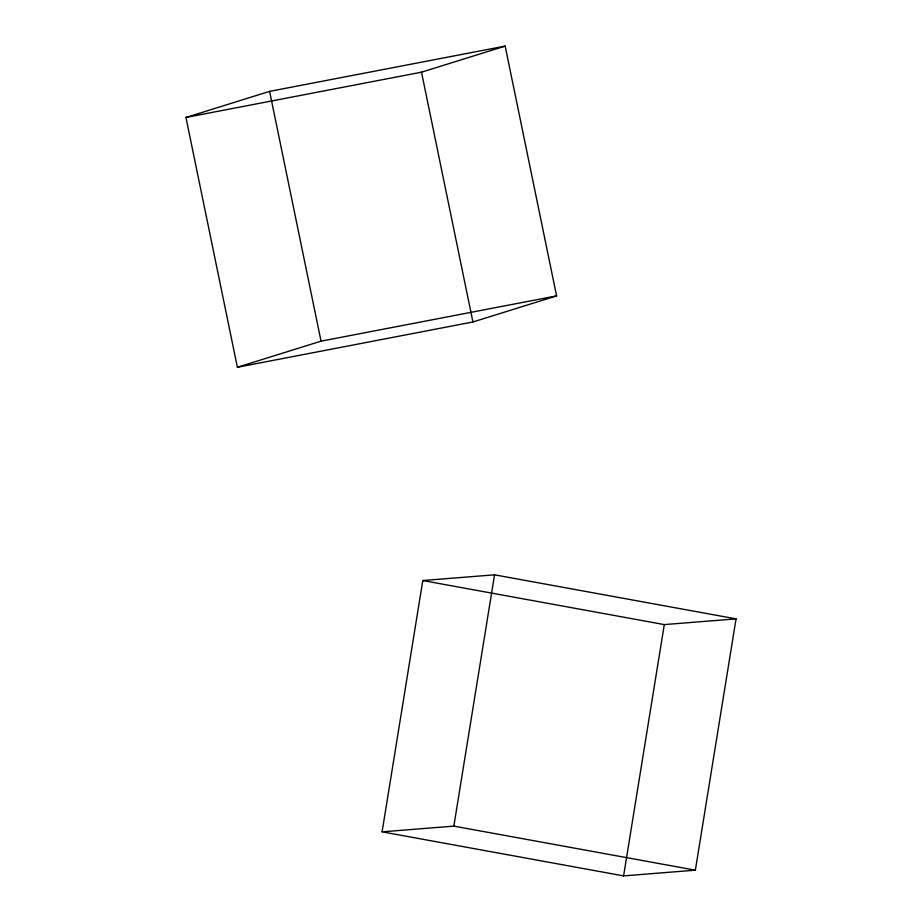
<?xml version="1.0" encoding="UTF-8"?>
<svg xmlns="http://www.w3.org/2000/svg" width="922" height="922" viewBox="0 0 922 922"><rect width="100%" height="100%" fill="white"/><g stroke="black" fill="none" stroke-linecap="round" stroke-linejoin="round"><path stroke-width="1.38" d="M382.1 831.84L422.795 580.537L494.549 574.821L736.056 618.869L695.349 870.172L623.595 875.9L382.1 831.84L453.843 826.124L695.349 870.172M453.843 826.124L494.549 574.821M623.595 875.9L664.301 624.597L736.056 618.869M185.944 117.451L269.604 91.37L505.164 46.1L556.588 295.893L472.928 321.974L237.38 367.256L185.944 117.451L421.504 72.181L505.164 46.1M237.38 367.256L321.04 341.163L556.588 295.893M422.795 580.537L664.301 624.597M421.504 72.181L472.928 321.974M269.604 91.37L321.04 341.163"/></g></svg>
